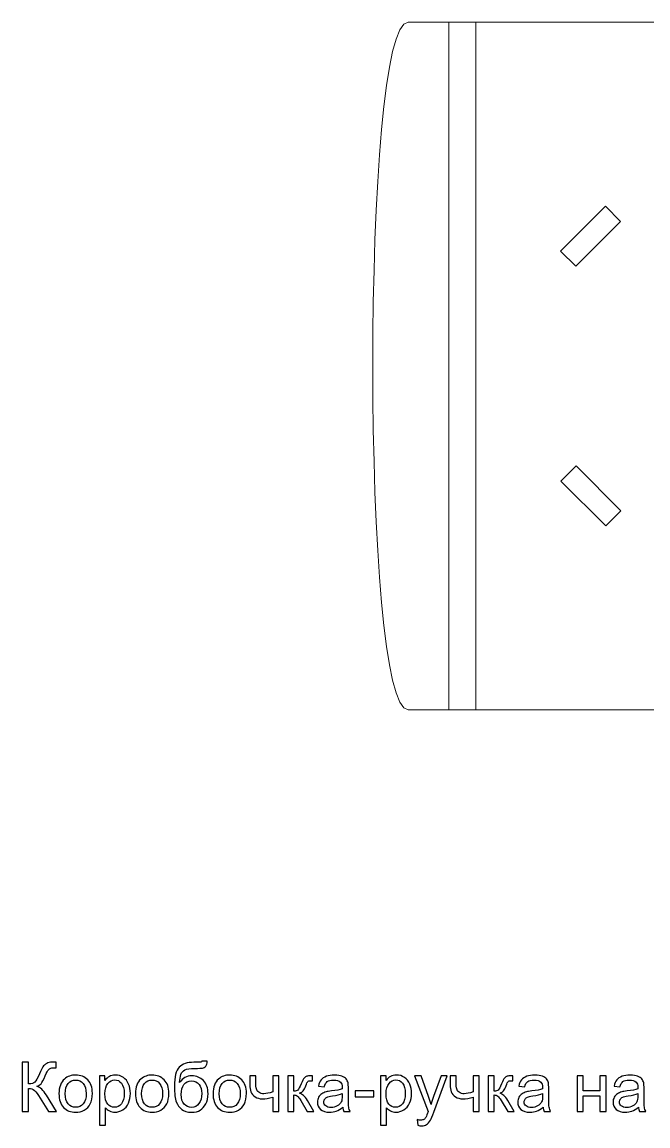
# Model space of a CAD drawing. Header units: centimetres. Extents: x -43 to 259, y -127 to -6.
# Drawn here: x 29.48 to 41.04, y -92.86 to -72.46 of the extents above; entities that cross this region are included whole.
import ezdxf

# ---------------------------------------------------------------- set-up
doc = ezdxf.new("R2010")
doc.units = ezdxf.units.CM
doc.header["$MEASUREMENT"] = 0
doc.layers.add('layer 1', color=7, linetype='Continuous')

msp = doc.modelspace()

# ---------------------------------------------------------------- linework, layer by layer
at = {"layer": 'layer 1', "color": 250, "lineweight": 20}
msp.add_open_spline([(36.60901, -72.46277), (36.60901, -72.46277), (51.45973, -72.46277), (51.45973, -72.46277), (51.45973, -72.46277), (52.32923, -72.46446), (52.32922, -85.17442), (51.45973, -85.17275), (51.45973, -85.17275), (51.45973, -85.17275), (36.60901, -85.17275), (36.60901, -85.17275), (36.60901, -85.17275), (35.73952, -85.17442), (35.73951, -72.46446), (36.60901, -72.46277)], degree=3, knots=[0, 0, 0, 0, 0.2, 0.2, 0.2, 0.2, 0.4, 0.4, 0.4, 0.4, 0.6, 0.6, 0.6, 0.6, 1, 1, 1, 1], dxfattribs=at)
at = {"layer": 'layer 1', "color": 30, "lineweight": 20}
for points in [[(37.36004, -85.17275), (37.36004, -85.17275), (37.36004, -72.46277), (37.36004, -72.46277)], [(37.86004, -72.46277), (37.86004, -72.46277), (37.86004, -85.17275), (37.86004, -85.17275)]]:
    msp.add_open_spline(points, degree=3, dxfattribs=at)
at = {"layer": 'layer 1', "color": 242, "lineweight": 20}
for points in [[(39.42738, -76.6952), (39.42738, -76.6952), (40.2554, -75.86718), (40.2554, -75.86718), (40.2554, -75.86718), (40.2554, -75.86718), (40.53541, -76.14719), (40.53541, -76.14719), (40.53541, -76.14719), (40.53541, -76.14719), (39.70739, -76.97521), (39.70739, -76.97521), (39.70739, -76.97521), (39.70739, -76.97521), (39.42738, -76.6952), (39.42738, -76.6952)], [(40.26141, -81.77437), (40.26141, -81.77437), (39.43339, -80.94635), (39.43339, -80.94635), (39.43339, -80.94635), (39.43339, -80.94635), (39.7134, -80.66634), (39.7134, -80.66634), (39.7134, -80.66634), (39.7134, -80.66634), (40.54143, -81.49436), (40.54143, -81.49436), (40.54143, -81.49436), (40.54143, -81.49436), (40.26141, -81.77437), (40.26141, -81.77437)]]:
    msp.add_open_spline(points, degree=3, knots=[0, 0, 0, 0, 0.2, 0.2, 0.2, 0.2, 0.4, 0.4, 0.4, 0.4, 0.6, 0.6, 0.6, 0.6, 1, 1, 1, 1], dxfattribs=at)
at = {"layer": 'layer 1', "color": 250}
for points, knots in [([(29.47832, -91.68582), (29.47832, -91.68582), (29.59897, -91.68582), (29.59897, -91.68582), (29.59897, -91.68582), (29.59897, -91.68582), (29.59897, -92.0846), (29.59897, -92.0846), (29.59897, -92.0846), (29.65379, -92.0846), (29.69253, -92.0738), (29.71475, -92.05243), (29.71475, -92.05243), (29.73719, -92.03105), (29.76555, -91.97982), (29.80027, -91.89854), (29.80027, -91.89854), (29.82545, -91.83864), (29.8462, -91.79652), (29.86271, -91.77197), (29.86271, -91.77197), (29.87901, -91.7472), (29.90229, -91.72646), (29.93256, -91.70974), (29.93256, -91.70974), (29.96261, -91.69302), (29.99606, -91.68455), (30.03246, -91.68455), (30.03246, -91.68455), (30.07882, -91.68455), (30.10316, -91.68497), (30.1057, -91.68582), (30.1057, -91.68582), (30.1057, -91.68582), (30.1057, -91.78996), (30.1057, -91.78996), (30.1057, -91.78996), (30.10147, -91.78996), (30.09342, -91.78975), (30.08157, -91.78932), (30.08157, -91.78932), (30.06824, -91.7889), (30.06019, -91.78869), (30.05723, -91.78869), (30.05723, -91.78869), (30.01892, -91.78869), (29.99034, -91.798), (29.97172, -91.81663), (29.97172, -91.81663), (29.95267, -91.83526), (29.93108, -91.87505), (29.90652, -91.9358), (29.90652, -91.9358), (29.87604, -92.01284), (29.85022, -92.06153), (29.82905, -92.08164), (29.82905, -92.08164), (29.8081, -92.10153), (29.7827, -92.11762), (29.75349, -92.12968), (29.75349, -92.12968), (29.81212, -92.14577), (29.87012, -92.20017), (29.92727, -92.29246), (29.92727, -92.29246), (29.92727, -92.29246), (30.11459, -92.59514), (30.11459, -92.59514), (30.11459, -92.59514), (30.11459, -92.59514), (29.96515, -92.59514), (29.96515, -92.59514), (29.96515, -92.59514), (29.96515, -92.59514), (29.81254, -92.34876), (29.81254, -92.34876), (29.81254, -92.34876), (29.77084, -92.28039), (29.73592, -92.2334), (29.70798, -92.208), (29.70798, -92.208), (29.67983, -92.18239), (29.64363, -92.16969), (29.59897, -92.16969), (29.59897, -92.16969), (29.59897, -92.16969), (29.59897, -92.59514), (29.59897, -92.59514), (29.59897, -92.59514), (29.59897, -92.59514), (29.47832, -92.59514), (29.47832, -92.59514), (29.47832, -92.59514), (29.47832, -92.59514), (29.47832, -91.68582), (29.47832, -91.68582)], [0, 0, 0, 0, 0.04, 0.04, 0.04, 0.04, 0.08, 0.08, 0.08, 0.08, 0.12, 0.12, 0.12, 0.12, 0.16, 0.16, 0.16, 0.16, 0.2, 0.2, 0.2, 0.2, 0.24, 0.24, 0.24, 0.24, 0.28, 0.28, 0.28, 0.28, 0.32, 0.32, 0.32, 0.32, 0.36, 0.36, 0.36, 0.36, 0.4, 0.4, 0.4, 0.4, 0.44, 0.44, 0.44, 0.44, 0.48, 0.48, 0.48, 0.48, 0.52, 0.52, 0.52, 0.52, 0.56, 0.56, 0.56, 0.56, 0.6, 0.6, 0.6, 0.6, 0.64, 0.64, 0.64, 0.64, 0.68, 0.68, 0.68, 0.68, 0.72, 0.72, 0.72, 0.72, 0.76, 0.76, 0.76, 0.76, 0.8, 0.8, 0.8, 0.8, 0.84, 0.84, 0.84, 0.84, 0.88, 0.88, 0.88, 0.88, 0.92, 0.92, 0.92, 0.92, 1, 1, 1, 1]), ([(32.80064, -91.66423), (32.80064, -91.66423), (32.8997, -91.6655), (32.8997, -91.6655), (32.8997, -91.6655), (32.89526, -91.70974), (32.88531, -91.74064), (32.87028, -91.758), (32.87028, -91.758), (32.85525, -91.77535), (32.83599, -91.78636), (32.81228, -91.79144), (32.81228, -91.79144), (32.78858, -91.79631), (32.74201, -91.79885), (32.67279, -91.79885), (32.67279, -91.79885), (32.58093, -91.79885), (32.51828, -91.80774), (32.48483, -91.82552), (32.48483, -91.82552), (32.4516, -91.8433), (32.42747, -91.87166), (32.41287, -91.91061), (32.41287, -91.91061), (32.39826, -91.94977), (32.39022, -91.99993), (32.38853, -92.06153), (32.38853, -92.06153), (32.41668, -92.01962), (32.44949, -91.98829), (32.48716, -91.96734), (32.48716, -91.96734), (32.52463, -91.94638), (32.56717, -91.93601), (32.61416, -91.93601), (32.61416, -91.93601), (32.70052, -91.93601), (32.77207, -91.96564), (32.82879, -92.02491), (32.82879, -92.02491), (32.88531, -92.08418), (32.91367, -92.1644), (32.91367, -92.26579), (32.91367, -92.26579), (32.91367, -92.34262), (32.89949, -92.4057), (32.87091, -92.4548), (32.87091, -92.4548), (32.84234, -92.50391), (32.80847, -92.54201), (32.76931, -92.56889), (32.76931, -92.56889), (32.73037, -92.59578), (32.67703, -92.60911), (32.60972, -92.60911), (32.60972, -92.60911), (32.5314, -92.60911), (32.47065, -92.59133), (32.42726, -92.55556), (32.42726, -92.55556), (32.38387, -92.51979), (32.35064, -92.47407), (32.32735, -92.4184), (32.32735, -92.4184), (32.30428, -92.36273), (32.29264, -92.26557), (32.29264, -92.12736), (32.29264, -92.12736), (32.29264, -91.95358), (32.32206, -91.83653), (32.38069, -91.7762), (32.38069, -91.7762), (32.43933, -91.71588), (32.52971, -91.68582), (32.65163, -91.68582), (32.65163, -91.68582), (32.72762, -91.68582), (32.77058, -91.68455), (32.78096, -91.68201), (32.78096, -91.68201), (32.79112, -91.67947), (32.79768, -91.67354), (32.80064, -91.66423)], [0, 0, 0, 0, 0.04545455, 0.04545455, 0.04545455, 0.04545455, 0.09090909, 0.09090909, 0.09090909, 0.09090909, 0.13636364, 0.13636364, 0.13636364, 0.13636364, 0.18181818, 0.18181818, 0.18181818, 0.18181818, 0.22727273, 0.22727273, 0.22727273, 0.22727273, 0.27272727, 0.27272727, 0.27272727, 0.27272727, 0.31818182, 0.31818182, 0.31818182, 0.31818182, 0.36363636, 0.36363636, 0.36363636, 0.36363636, 0.40909091, 0.40909091, 0.40909091, 0.40909091, 0.45454545, 0.45454545, 0.45454545, 0.45454545, 0.5, 0.5, 0.5, 0.5, 0.54545455, 0.54545455, 0.54545455, 0.54545455, 0.59090909, 0.59090909, 0.59090909, 0.59090909, 0.63636364, 0.63636364, 0.63636364, 0.63636364, 0.68181818, 0.68181818, 0.68181818, 0.68181818, 0.72727273, 0.72727273, 0.72727273, 0.72727273, 0.77272727, 0.77272727, 0.77272727, 0.77272727, 0.81818182, 0.81818182, 0.81818182, 0.81818182, 0.86363636, 0.86363636, 0.86363636, 0.86363636, 0.90909091, 0.90909091, 0.90909091, 0.90909091, 1, 1, 1, 1]), ([(30.15968, -92.26557), (30.15968, -92.14387), (30.19355, -92.0537), (30.26149, -91.99506), (30.26149, -91.99506), (30.31801, -91.94638), (30.38722, -91.92204), (30.46871, -91.92204), (30.46871, -91.92204), (30.5591, -91.92204), (30.63318, -91.95167), (30.69075, -92.01094), (30.69075, -92.01094), (30.74811, -92.06999), (30.7769, -92.15191), (30.7769, -92.25626), (30.7769, -92.25626), (30.7769, -92.34093), (30.7642, -92.40739), (30.7388, -92.45586), (30.7388, -92.45586), (30.7134, -92.50433), (30.67636, -92.54201), (30.62768, -92.56889), (30.62768, -92.56889), (30.5792, -92.59578), (30.52608, -92.60911), (30.46871, -92.60911), (30.46871, -92.60911), (30.37643, -92.60911), (30.30192, -92.57969), (30.24498, -92.52063), (30.24498, -92.52063), (30.18804, -92.46158), (30.15968, -92.37649), (30.15968, -92.26557)], [0, 0, 0, 0, 0.1, 0.1, 0.1, 0.1, 0.2, 0.2, 0.2, 0.2, 0.3, 0.3, 0.3, 0.3, 0.4, 0.4, 0.4, 0.4, 0.5, 0.5, 0.5, 0.5, 0.6, 0.6, 0.6, 0.6, 0.7, 0.7, 0.7, 0.7, 0.8, 0.8, 0.8, 0.8, 1, 1, 1, 1]), ([(30.90792, -92.84787), (30.90792, -92.84787), (30.90792, -91.93601), (30.90792, -91.93601), (30.90792, -91.93601), (30.90792, -91.93601), (31.00952, -91.93601), (31.00952, -91.93601), (31.00952, -91.93601), (31.00952, -91.93601), (31.00952, -92.02258), (31.00952, -92.02258), (31.00952, -92.02258), (31.03344, -91.98914), (31.06053, -91.96395), (31.0908, -91.94723), (31.0908, -91.94723), (31.12086, -91.93051), (31.15748, -91.92204), (31.20044, -91.92204), (31.20044, -91.92204), (31.25675, -91.92204), (31.30628, -91.93643), (31.34925, -91.96543), (31.34925, -91.96543), (31.39221, -91.99422), (31.4246, -92.03507), (31.44661, -92.08756), (31.44661, -92.08756), (31.46841, -92.14027), (31.47942, -92.19784), (31.47942, -92.26071), (31.47942, -92.26071), (31.47942, -92.3278), (31.46736, -92.38834), (31.44323, -92.44232), (31.44323, -92.44232), (31.4191, -92.49608), (31.38396, -92.53735), (31.33782, -92.56614), (31.33782, -92.56614), (31.29188, -92.59472), (31.24341, -92.60911), (31.19261, -92.60911), (31.19261, -92.60911), (31.15536, -92.60911), (31.12192, -92.60128), (31.09249, -92.58561), (31.09249, -92.58561), (31.06286, -92.56995), (31.03873, -92.55027), (31.01968, -92.52635), (31.01968, -92.52635), (31.01968, -92.52635), (31.01968, -92.84787), (31.01968, -92.84787), (31.01968, -92.84787), (31.01968, -92.84787), (30.90792, -92.84787), (30.90792, -92.84787)], [0, 0, 0, 0, 0.0625, 0.0625, 0.0625, 0.0625, 0.125, 0.125, 0.125, 0.125, 0.1875, 0.1875, 0.1875, 0.1875, 0.25, 0.25, 0.25, 0.25, 0.3125, 0.3125, 0.3125, 0.3125, 0.375, 0.375, 0.375, 0.375, 0.4375, 0.4375, 0.4375, 0.4375, 0.5, 0.5, 0.5, 0.5, 0.5625, 0.5625, 0.5625, 0.5625, 0.625, 0.625, 0.625, 0.625, 0.6875, 0.6875, 0.6875, 0.6875, 0.75, 0.75, 0.75, 0.75, 0.8125, 0.8125, 0.8125, 0.8125, 0.875, 0.875, 0.875, 0.875, 1, 1, 1, 1]), ([(31.57234, -92.26557), (31.57234, -92.14387), (31.60621, -92.0537), (31.67415, -91.99506), (31.67415, -91.99506), (31.73067, -91.94638), (31.79988, -91.92204), (31.88137, -91.92204), (31.88137, -91.92204), (31.97176, -91.92204), (32.04584, -91.95167), (32.10341, -92.01094), (32.10341, -92.01094), (32.16077, -92.06999), (32.18956, -92.15191), (32.18956, -92.25626), (32.18956, -92.25626), (32.18956, -92.34093), (32.17686, -92.40739), (32.15146, -92.45586), (32.15146, -92.45586), (32.12606, -92.50433), (32.08902, -92.54201), (32.04034, -92.56889), (32.04034, -92.56889), (31.99186, -92.59578), (31.93874, -92.60911), (31.88137, -92.60911), (31.88137, -92.60911), (31.78909, -92.60911), (31.71458, -92.57969), (31.65764, -92.52063), (31.65764, -92.52063), (31.6007, -92.46158), (31.57234, -92.37649), (31.57234, -92.26557)], [0, 0, 0, 0, 0.1, 0.1, 0.1, 0.1, 0.2, 0.2, 0.2, 0.2, 0.3, 0.3, 0.3, 0.3, 0.4, 0.4, 0.4, 0.4, 0.5, 0.5, 0.5, 0.5, 0.6, 0.6, 0.6, 0.6, 0.7, 0.7, 0.7, 0.7, 0.8, 0.8, 0.8, 0.8, 1, 1, 1, 1]), ([(33.00617, -92.26557), (33.00617, -92.14387), (33.04004, -92.0537), (33.10798, -91.99506), (33.10798, -91.99506), (33.1645, -91.94638), (33.23371, -91.92204), (33.3152, -91.92204), (33.3152, -91.92204), (33.40559, -91.92204), (33.47967, -91.95167), (33.53724, -92.01094), (33.53724, -92.01094), (33.5946, -92.06999), (33.62339, -92.15191), (33.62339, -92.25626), (33.62339, -92.25626), (33.62339, -92.34093), (33.61069, -92.40739), (33.58529, -92.45586), (33.58529, -92.45586), (33.55989, -92.50433), (33.52285, -92.54201), (33.47417, -92.56889), (33.47417, -92.56889), (33.42569, -92.59578), (33.37257, -92.60911), (33.3152, -92.60911), (33.3152, -92.60911), (33.22292, -92.60911), (33.14841, -92.57969), (33.09147, -92.52063), (33.09147, -92.52063), (33.03453, -92.46158), (33.00617, -92.37649), (33.00617, -92.26557)], [0, 0, 0, 0, 0.1, 0.1, 0.1, 0.1, 0.2, 0.2, 0.2, 0.2, 0.3, 0.3, 0.3, 0.3, 0.4, 0.4, 0.4, 0.4, 0.5, 0.5, 0.5, 0.5, 0.6, 0.6, 0.6, 0.6, 0.7, 0.7, 0.7, 0.7, 0.8, 0.8, 0.8, 0.8, 1, 1, 1, 1]), ([(33.68456, -91.93601), (33.68456, -91.93601), (33.79632, -91.93601), (33.79632, -91.93601), (33.79632, -91.93601), (33.79632, -91.93601), (33.79632, -92.06047), (33.79632, -92.06047), (33.79632, -92.06047), (33.79632, -92.11423), (33.7995, -92.15318), (33.80606, -92.17731), (33.80606, -92.17731), (33.81241, -92.20144), (33.82786, -92.22261), (33.85241, -92.2406), (33.85241, -92.2406), (33.87675, -92.25859), (33.90745, -92.26748), (33.94449, -92.26748), (33.94449, -92.26748), (33.98682, -92.26748), (34.04143, -92.25626), (34.10874, -92.23404), (34.10874, -92.23404), (34.10874, -92.23404), (34.10874, -91.93601), (34.10874, -91.93601), (34.10874, -91.93601), (34.10874, -91.93601), (34.2205, -91.93601), (34.2205, -91.93601), (34.2205, -91.93601), (34.2205, -91.93601), (34.2205, -92.59514), (34.2205, -92.59514), (34.2205, -92.59514), (34.2205, -92.59514), (34.10874, -92.59514), (34.10874, -92.59514), (34.10874, -92.59514), (34.10874, -92.59514), (34.10874, -92.32907), (34.10874, -92.32907), (34.10874, -92.32907), (34.03995, -92.35066), (33.9756, -92.36146), (33.91591, -92.36146), (33.91591, -92.36146), (33.86575, -92.36146), (33.82151, -92.34876), (33.7832, -92.32336), (33.7832, -92.32336), (33.74489, -92.29796), (33.71885, -92.26684), (33.70509, -92.23001), (33.70509, -92.23001), (33.69133, -92.19318), (33.68456, -92.15276), (33.68456, -92.10852), (33.68456, -92.10852), (33.68456, -92.10852), (33.68456, -91.93601), (33.68456, -91.93601)], [0, 0, 0, 0, 0.05882353, 0.05882353, 0.05882353, 0.05882353, 0.11764706, 0.11764706, 0.11764706, 0.11764706, 0.17647059, 0.17647059, 0.17647059, 0.17647059, 0.23529412, 0.23529412, 0.23529412, 0.23529412, 0.29411765, 0.29411765, 0.29411765, 0.29411765, 0.35294118, 0.35294118, 0.35294118, 0.35294118, 0.41176471, 0.41176471, 0.41176471, 0.41176471, 0.47058824, 0.47058824, 0.47058824, 0.47058824, 0.52941176, 0.52941176, 0.52941176, 0.52941176, 0.58823529, 0.58823529, 0.58823529, 0.58823529, 0.64705882, 0.64705882, 0.64705882, 0.64705882, 0.70588235, 0.70588235, 0.70588235, 0.70588235, 0.76470588, 0.76470588, 0.76470588, 0.76470588, 0.82352941, 0.82352941, 0.82352941, 0.82352941, 0.88235294, 0.88235294, 0.88235294, 0.88235294, 1, 1, 1, 1]), ([(34.38687, -91.93601), (34.38687, -91.93601), (34.49863, -91.93601), (34.49863, -91.93601), (34.49863, -91.93601), (34.49863, -91.93601), (34.49863, -92.22049), (34.49863, -92.22049), (34.49863, -92.22049), (34.53419, -92.22049), (34.55917, -92.21372), (34.57356, -92.19996), (34.57356, -92.19996), (34.58774, -92.18641), (34.6087, -92.14683), (34.63664, -92.081), (34.63664, -92.081), (34.65865, -92.02893), (34.67643, -91.99464), (34.68998, -91.97813), (34.68998, -91.97813), (34.70374, -91.96162), (34.7194, -91.9504), (34.73718, -91.94469), (34.73718, -91.94469), (34.75517, -91.93897), (34.78375, -91.93601), (34.8229, -91.93601), (34.8229, -91.93601), (34.8229, -91.93601), (34.84534, -91.93601), (34.84534, -91.93601), (34.84534, -91.93601), (34.84534, -91.93601), (34.84534, -92.02808), (34.84534, -92.02808), (34.84534, -92.02808), (34.84534, -92.02808), (34.81423, -92.02745), (34.81423, -92.02745), (34.81423, -92.02745), (34.7848, -92.02745), (34.76597, -92.03189), (34.75771, -92.04057), (34.75771, -92.04057), (34.74903, -92.04967), (34.7357, -92.07677), (34.71792, -92.12185), (34.71792, -92.12185), (34.70098, -92.16503), (34.68553, -92.19488), (34.67135, -92.21139), (34.67135, -92.21139), (34.65738, -92.2279), (34.63558, -92.24293), (34.60616, -92.25668), (34.60616, -92.25668), (34.65421, -92.2696), (34.70162, -92.31426), (34.74819, -92.39088), (34.74819, -92.39088), (34.74819, -92.39088), (34.87074, -92.59514), (34.87074, -92.59514), (34.87074, -92.59514), (34.87074, -92.59514), (34.74797, -92.59514), (34.74797, -92.59514), (34.74797, -92.59514), (34.74797, -92.59514), (34.62711, -92.39152), (34.62711, -92.39152), (34.62711, -92.39152), (34.60277, -92.35024), (34.5816, -92.32315), (34.56361, -92.31002), (34.56361, -92.31002), (34.54541, -92.2969), (34.52382, -92.29034), (34.49863, -92.29034), (34.49863, -92.29034), (34.49863, -92.29034), (34.49863, -92.59514), (34.49863, -92.59514), (34.49863, -92.59514), (34.49863, -92.59514), (34.38687, -92.59514), (34.38687, -92.59514), (34.38687, -92.59514), (34.38687, -92.59514), (34.38687, -91.93601), (34.38687, -91.93601)], [0, 0, 0, 0, 0.04166667, 0.04166667, 0.04166667, 0.04166667, 0.08333333, 0.08333333, 0.08333333, 0.08333333, 0.125, 0.125, 0.125, 0.125, 0.16666667, 0.16666667, 0.16666667, 0.16666667, 0.20833333, 0.20833333, 0.20833333, 0.20833333, 0.25, 0.25, 0.25, 0.25, 0.29166667, 0.29166667, 0.29166667, 0.29166667, 0.33333333, 0.33333333, 0.33333333, 0.33333333, 0.375, 0.375, 0.375, 0.375, 0.41666667, 0.41666667, 0.41666667, 0.41666667, 0.45833333, 0.45833333, 0.45833333, 0.45833333, 0.5, 0.5, 0.5, 0.5, 0.54166667, 0.54166667, 0.54166667, 0.54166667, 0.58333333, 0.58333333, 0.58333333, 0.58333333, 0.625, 0.625, 0.625, 0.625, 0.66666667, 0.66666667, 0.66666667, 0.66666667, 0.70833333, 0.70833333, 0.70833333, 0.70833333, 0.75, 0.75, 0.75, 0.75, 0.79166667, 0.79166667, 0.79166667, 0.79166667, 0.83333333, 0.83333333, 0.83333333, 0.83333333, 0.875, 0.875, 0.875, 0.875, 0.91666667, 0.91666667, 0.91666667, 0.91666667, 1, 1, 1, 1]), ([(35.40224, -92.51259), (35.36075, -92.54794), (35.32075, -92.5727), (35.28244, -92.58731), (35.28244, -92.58731), (35.24413, -92.60191), (35.20306, -92.60911), (35.15904, -92.60911), (35.15904, -92.60911), (35.08665, -92.60911), (35.03098, -92.59154), (34.99203, -92.55619), (34.99203, -92.55619), (34.95308, -92.52106), (34.93361, -92.47597), (34.93361, -92.42115), (34.93361, -92.42115), (34.93361, -92.38898), (34.94102, -92.35955), (34.95562, -92.33288), (34.95562, -92.33288), (34.97044, -92.30621), (34.9897, -92.28505), (35.01341, -92.26896), (35.01341, -92.26896), (35.03733, -92.25287), (35.064, -92.2406), (35.09384, -92.23234), (35.09384, -92.23234), (35.11586, -92.22663), (35.14909, -92.22112), (35.19333, -92.21562), (35.19333, -92.21562), (35.2835, -92.20504), (35.35017, -92.19213), (35.39272, -92.17731), (35.39272, -92.17731), (35.39314, -92.16207), (35.39335, -92.15233), (35.39335, -92.14831), (35.39335, -92.14831), (35.39335, -92.10301), (35.38277, -92.07105), (35.3616, -92.05243), (35.3616, -92.05243), (35.33303, -92.02724), (35.29048, -92.01475), (35.23418, -92.01475), (35.23418, -92.01475), (35.18147, -92.01475), (35.14253, -92.02406), (35.11755, -92.04248), (35.11755, -92.04248), (35.09236, -92.06089), (35.07395, -92.09349), (35.06188, -92.14048), (35.06188, -92.14048), (35.06188, -92.14048), (34.95266, -92.12524), (34.95266, -92.12524), (34.95266, -92.12524), (34.96261, -92.07846), (34.97891, -92.04057), (35.00177, -92.01179), (35.00177, -92.01179), (35.02463, -91.983), (35.05765, -91.96099), (35.10083, -91.94532), (35.10083, -91.94532), (35.1438, -91.92987), (35.19396, -91.92204), (35.25069, -91.92204), (35.25069, -91.92204), (35.30699, -91.92204), (35.35292, -91.9286), (35.38827, -91.94194), (35.38827, -91.94194), (35.42341, -91.95527), (35.44944, -91.97178), (35.46595, -91.99189), (35.46595, -91.99189), (35.48246, -92.012), (35.4941, -92.0374), (35.50088, -92.06809), (35.50088, -92.06809), (35.50448, -92.08714), (35.50638, -92.12143), (35.50638, -92.17075), (35.50638, -92.17075), (35.50638, -92.17075), (35.50638, -92.31891), (35.50638, -92.31891), (35.50638, -92.31891), (35.50638, -92.42242), (35.50871, -92.48782), (35.51337, -92.51555), (35.51337, -92.51555), (35.51781, -92.54328), (35.52712, -92.56974), (35.54067, -92.59514), (35.54067, -92.59514), (35.54067, -92.59514), (35.42383, -92.59514), (35.42383, -92.59514), (35.42383, -92.59514), (35.41261, -92.57164), (35.40542, -92.54413), (35.40224, -92.51259)], [0, 0, 0, 0, 0.03571429, 0.03571429, 0.03571429, 0.03571429, 0.07142857, 0.07142857, 0.07142857, 0.07142857, 0.10714286, 0.10714286, 0.10714286, 0.10714286, 0.14285714, 0.14285714, 0.14285714, 0.14285714, 0.17857143, 0.17857143, 0.17857143, 0.17857143, 0.21428571, 0.21428571, 0.21428571, 0.21428571, 0.25, 0.25, 0.25, 0.25, 0.28571429, 0.28571429, 0.28571429, 0.28571429, 0.32142857, 0.32142857, 0.32142857, 0.32142857, 0.35714286, 0.35714286, 0.35714286, 0.35714286, 0.39285714, 0.39285714, 0.39285714, 0.39285714, 0.42857143, 0.42857143, 0.42857143, 0.42857143, 0.46428571, 0.46428571, 0.46428571, 0.46428571, 0.5, 0.5, 0.5, 0.5, 0.53571429, 0.53571429, 0.53571429, 0.53571429, 0.57142857, 0.57142857, 0.57142857, 0.57142857, 0.60714286, 0.60714286, 0.60714286, 0.60714286, 0.64285714, 0.64285714, 0.64285714, 0.64285714, 0.67857143, 0.67857143, 0.67857143, 0.67857143, 0.71428571, 0.71428571, 0.71428571, 0.71428571, 0.75, 0.75, 0.75, 0.75, 0.78571429, 0.78571429, 0.78571429, 0.78571429, 0.82142857, 0.82142857, 0.82142857, 0.82142857, 0.85714286, 0.85714286, 0.85714286, 0.85714286, 0.89285714, 0.89285714, 0.89285714, 0.89285714, 0.92857143, 0.92857143, 0.92857143, 0.92857143, 1, 1, 1, 1]), ([(36.10095, -92.84787), (36.10095, -92.84787), (36.10095, -91.93601), (36.10095, -91.93601), (36.10095, -91.93601), (36.10095, -91.93601), (36.20255, -91.93601), (36.20255, -91.93601), (36.20255, -91.93601), (36.20255, -91.93601), (36.20255, -92.02258), (36.20255, -92.02258), (36.20255, -92.02258), (36.22647, -91.98914), (36.25356, -91.96395), (36.28383, -91.94723), (36.28383, -91.94723), (36.31389, -91.93051), (36.35051, -91.92204), (36.39347, -91.92204), (36.39347, -91.92204), (36.44978, -91.92204), (36.49931, -91.93643), (36.54228, -91.96543), (36.54228, -91.96543), (36.58524, -91.99422), (36.61763, -92.03507), (36.63964, -92.08756), (36.63964, -92.08756), (36.66144, -92.14027), (36.67245, -92.19784), (36.67245, -92.26071), (36.67245, -92.26071), (36.67245, -92.3278), (36.66039, -92.38834), (36.63626, -92.44232), (36.63626, -92.44232), (36.61213, -92.49608), (36.57699, -92.53735), (36.53085, -92.56614), (36.53085, -92.56614), (36.48491, -92.59472), (36.43644, -92.60911), (36.38564, -92.60911), (36.38564, -92.60911), (36.34839, -92.60911), (36.31495, -92.60128), (36.28552, -92.58561), (36.28552, -92.58561), (36.25589, -92.56995), (36.23176, -92.55027), (36.21271, -92.52635), (36.21271, -92.52635), (36.21271, -92.52635), (36.21271, -92.84787), (36.21271, -92.84787), (36.21271, -92.84787), (36.21271, -92.84787), (36.10095, -92.84787), (36.10095, -92.84787)], [0, 0, 0, 0, 0.0625, 0.0625, 0.0625, 0.0625, 0.125, 0.125, 0.125, 0.125, 0.1875, 0.1875, 0.1875, 0.1875, 0.25, 0.25, 0.25, 0.25, 0.3125, 0.3125, 0.3125, 0.3125, 0.375, 0.375, 0.375, 0.375, 0.4375, 0.4375, 0.4375, 0.4375, 0.5, 0.5, 0.5, 0.5, 0.5625, 0.5625, 0.5625, 0.5625, 0.625, 0.625, 0.625, 0.625, 0.6875, 0.6875, 0.6875, 0.6875, 0.75, 0.75, 0.75, 0.75, 0.8125, 0.8125, 0.8125, 0.8125, 0.875, 0.875, 0.875, 0.875, 1, 1, 1, 1]), ([(36.78802, -92.84851), (36.78802, -92.84851), (36.77532, -92.74521), (36.77532, -92.74521), (36.77532, -92.74521), (36.79987, -92.75177), (36.82104, -92.75516), (36.83924, -92.75516), (36.83924, -92.75516), (36.86422, -92.75516), (36.88412, -92.75093), (36.89893, -92.74267), (36.89893, -92.74267), (36.91396, -92.73442), (36.92624, -92.72278), (36.93576, -92.70796), (36.93576, -92.70796), (36.94275, -92.69674), (36.95418, -92.66901), (36.96984, -92.62456), (36.96984, -92.62456), (36.97196, -92.61842), (36.97513, -92.60932), (36.97979, -92.59726), (36.97979, -92.59726), (36.97979, -92.59726), (36.7296, -91.93601), (36.7296, -91.93601), (36.7296, -91.93601), (36.7296, -91.93601), (36.84898, -91.93601), (36.84898, -91.93601), (36.84898, -91.93601), (36.84898, -91.93601), (36.98656, -92.31659), (36.98656, -92.31659), (36.98656, -92.31659), (37.00456, -92.36463), (37.02043, -92.41543), (37.03461, -92.46877), (37.03461, -92.46877), (37.04752, -92.41861), (37.06276, -92.36908), (37.08054, -92.3204), (37.08054, -92.3204), (37.08054, -92.3204), (37.22109, -91.93601), (37.22109, -91.93601), (37.22109, -91.93601), (37.22109, -91.93601), (37.33264, -91.93601), (37.33264, -91.93601), (37.33264, -91.93601), (37.33264, -91.93601), (37.08351, -92.60657), (37.08351, -92.60657), (37.08351, -92.60657), (37.05663, -92.67875), (37.03567, -92.72828), (37.02064, -92.75558), (37.02064, -92.75558), (37.00075, -92.7922), (36.97789, -92.81908), (36.95227, -92.83623), (36.95227, -92.83623), (36.92645, -92.85337), (36.89576, -92.86184), (36.8602, -92.86184), (36.8602, -92.86184), (36.83861, -92.86184), (36.81448, -92.8574), (36.78802, -92.84851)], [0, 0, 0, 0, 0.05263158, 0.05263158, 0.05263158, 0.05263158, 0.10526316, 0.10526316, 0.10526316, 0.10526316, 0.15789474, 0.15789474, 0.15789474, 0.15789474, 0.21052632, 0.21052632, 0.21052632, 0.21052632, 0.26315789, 0.26315789, 0.26315789, 0.26315789, 0.31578947, 0.31578947, 0.31578947, 0.31578947, 0.36842105, 0.36842105, 0.36842105, 0.36842105, 0.42105263, 0.42105263, 0.42105263, 0.42105263, 0.47368421, 0.47368421, 0.47368421, 0.47368421, 0.52631579, 0.52631579, 0.52631579, 0.52631579, 0.57894737, 0.57894737, 0.57894737, 0.57894737, 0.63157895, 0.63157895, 0.63157895, 0.63157895, 0.68421053, 0.68421053, 0.68421053, 0.68421053, 0.73684211, 0.73684211, 0.73684211, 0.73684211, 0.78947368, 0.78947368, 0.78947368, 0.78947368, 0.84210526, 0.84210526, 0.84210526, 0.84210526, 0.89473684, 0.89473684, 0.89473684, 0.89473684, 1, 1, 1, 1]), ([(37.38619, -91.93601), (37.38619, -91.93601), (37.49795, -91.93601), (37.49795, -91.93601), (37.49795, -91.93601), (37.49795, -91.93601), (37.49795, -92.06047), (37.49795, -92.06047), (37.49795, -92.06047), (37.49795, -92.11423), (37.50113, -92.15318), (37.50769, -92.17731), (37.50769, -92.17731), (37.51404, -92.20144), (37.52949, -92.22261), (37.55404, -92.2406), (37.55404, -92.2406), (37.57838, -92.25859), (37.60908, -92.26748), (37.64612, -92.26748), (37.64612, -92.26748), (37.68845, -92.26748), (37.74306, -92.25626), (37.81037, -92.23404), (37.81037, -92.23404), (37.81037, -92.23404), (37.81037, -91.93601), (37.81037, -91.93601), (37.81037, -91.93601), (37.81037, -91.93601), (37.92213, -91.93601), (37.92213, -91.93601), (37.92213, -91.93601), (37.92213, -91.93601), (37.92213, -92.59514), (37.92213, -92.59514), (37.92213, -92.59514), (37.92213, -92.59514), (37.81037, -92.59514), (37.81037, -92.59514), (37.81037, -92.59514), (37.81037, -92.59514), (37.81037, -92.32907), (37.81037, -92.32907), (37.81037, -92.32907), (37.74158, -92.35066), (37.67723, -92.36146), (37.61754, -92.36146), (37.61754, -92.36146), (37.56738, -92.36146), (37.52314, -92.34876), (37.48483, -92.32336), (37.48483, -92.32336), (37.44652, -92.29796), (37.42048, -92.26684), (37.40672, -92.23001), (37.40672, -92.23001), (37.39296, -92.19318), (37.38619, -92.15276), (37.38619, -92.10852), (37.38619, -92.10852), (37.38619, -92.10852), (37.38619, -91.93601), (37.38619, -91.93601)], [0, 0, 0, 0, 0.05882353, 0.05882353, 0.05882353, 0.05882353, 0.11764706, 0.11764706, 0.11764706, 0.11764706, 0.17647059, 0.17647059, 0.17647059, 0.17647059, 0.23529412, 0.23529412, 0.23529412, 0.23529412, 0.29411765, 0.29411765, 0.29411765, 0.29411765, 0.35294118, 0.35294118, 0.35294118, 0.35294118, 0.41176471, 0.41176471, 0.41176471, 0.41176471, 0.47058824, 0.47058824, 0.47058824, 0.47058824, 0.52941176, 0.52941176, 0.52941176, 0.52941176, 0.58823529, 0.58823529, 0.58823529, 0.58823529, 0.64705882, 0.64705882, 0.64705882, 0.64705882, 0.70588235, 0.70588235, 0.70588235, 0.70588235, 0.76470588, 0.76470588, 0.76470588, 0.76470588, 0.82352941, 0.82352941, 0.82352941, 0.82352941, 0.88235294, 0.88235294, 0.88235294, 0.88235294, 1, 1, 1, 1]), ([(38.0885, -91.93601), (38.0885, -91.93601), (38.20026, -91.93601), (38.20026, -91.93601), (38.20026, -91.93601), (38.20026, -91.93601), (38.20026, -92.22049), (38.20026, -92.22049), (38.20026, -92.22049), (38.23582, -92.22049), (38.2608, -92.21372), (38.27519, -92.19996), (38.27519, -92.19996), (38.28937, -92.18641), (38.31033, -92.14683), (38.33827, -92.081), (38.33827, -92.081), (38.36028, -92.02893), (38.37806, -91.99464), (38.39161, -91.97813), (38.39161, -91.97813), (38.40537, -91.96162), (38.42103, -91.9504), (38.43881, -91.94469), (38.43881, -91.94469), (38.4568, -91.93897), (38.48538, -91.93601), (38.52453, -91.93601), (38.52453, -91.93601), (38.52453, -91.93601), (38.54697, -91.93601), (38.54697, -91.93601), (38.54697, -91.93601), (38.54697, -91.93601), (38.54697, -92.02808), (38.54697, -92.02808), (38.54697, -92.02808), (38.54697, -92.02808), (38.51586, -92.02745), (38.51586, -92.02745), (38.51586, -92.02745), (38.48643, -92.02745), (38.4676, -92.03189), (38.45934, -92.04057), (38.45934, -92.04057), (38.45066, -92.04967), (38.43733, -92.07677), (38.41955, -92.12185), (38.41955, -92.12185), (38.40261, -92.16503), (38.38716, -92.19488), (38.37298, -92.21139), (38.37298, -92.21139), (38.35901, -92.2279), (38.33721, -92.24293), (38.30779, -92.25668), (38.30779, -92.25668), (38.35584, -92.2696), (38.40325, -92.31426), (38.44982, -92.39088), (38.44982, -92.39088), (38.44982, -92.39088), (38.57237, -92.59514), (38.57237, -92.59514), (38.57237, -92.59514), (38.57237, -92.59514), (38.4496, -92.59514), (38.4496, -92.59514), (38.4496, -92.59514), (38.4496, -92.59514), (38.32874, -92.39152), (38.32874, -92.39152), (38.32874, -92.39152), (38.3044, -92.35024), (38.28323, -92.32315), (38.26524, -92.31002), (38.26524, -92.31002), (38.24704, -92.2969), (38.22545, -92.29034), (38.20026, -92.29034), (38.20026, -92.29034), (38.20026, -92.29034), (38.20026, -92.59514), (38.20026, -92.59514), (38.20026, -92.59514), (38.20026, -92.59514), (38.0885, -92.59514), (38.0885, -92.59514), (38.0885, -92.59514), (38.0885, -92.59514), (38.0885, -91.93601), (38.0885, -91.93601)], [0, 0, 0, 0, 0.04166667, 0.04166667, 0.04166667, 0.04166667, 0.08333333, 0.08333333, 0.08333333, 0.08333333, 0.125, 0.125, 0.125, 0.125, 0.16666667, 0.16666667, 0.16666667, 0.16666667, 0.20833333, 0.20833333, 0.20833333, 0.20833333, 0.25, 0.25, 0.25, 0.25, 0.29166667, 0.29166667, 0.29166667, 0.29166667, 0.33333333, 0.33333333, 0.33333333, 0.33333333, 0.375, 0.375, 0.375, 0.375, 0.41666667, 0.41666667, 0.41666667, 0.41666667, 0.45833333, 0.45833333, 0.45833333, 0.45833333, 0.5, 0.5, 0.5, 0.5, 0.54166667, 0.54166667, 0.54166667, 0.54166667, 0.58333333, 0.58333333, 0.58333333, 0.58333333, 0.625, 0.625, 0.625, 0.625, 0.66666667, 0.66666667, 0.66666667, 0.66666667, 0.70833333, 0.70833333, 0.70833333, 0.70833333, 0.75, 0.75, 0.75, 0.75, 0.79166667, 0.79166667, 0.79166667, 0.79166667, 0.83333333, 0.83333333, 0.83333333, 0.83333333, 0.875, 0.875, 0.875, 0.875, 0.91666667, 0.91666667, 0.91666667, 0.91666667, 1, 1, 1, 1]), ([(39.10387, -92.51259), (39.06238, -92.54794), (39.02238, -92.5727), (38.98407, -92.58731), (38.98407, -92.58731), (38.94576, -92.60191), (38.90469, -92.60911), (38.86067, -92.60911), (38.86067, -92.60911), (38.78828, -92.60911), (38.73261, -92.59154), (38.69366, -92.55619), (38.69366, -92.55619), (38.65471, -92.52106), (38.63524, -92.47597), (38.63524, -92.42115), (38.63524, -92.42115), (38.63524, -92.38898), (38.64265, -92.35955), (38.65725, -92.33288), (38.65725, -92.33288), (38.67207, -92.30621), (38.69133, -92.28505), (38.71504, -92.26896), (38.71504, -92.26896), (38.73896, -92.25287), (38.76563, -92.2406), (38.79547, -92.23234), (38.79547, -92.23234), (38.81749, -92.22663), (38.85072, -92.22112), (38.89496, -92.21562), (38.89496, -92.21562), (38.98513, -92.20504), (39.0518, -92.19213), (39.09435, -92.17731), (39.09435, -92.17731), (39.09477, -92.16207), (39.09498, -92.15233), (39.09498, -92.14831), (39.09498, -92.14831), (39.09498, -92.10301), (39.0844, -92.07105), (39.06323, -92.05243), (39.06323, -92.05243), (39.03466, -92.02724), (38.99211, -92.01475), (38.93581, -92.01475), (38.93581, -92.01475), (38.8831, -92.01475), (38.84416, -92.02406), (38.81918, -92.04248), (38.81918, -92.04248), (38.79399, -92.06089), (38.77558, -92.09349), (38.76351, -92.14048), (38.76351, -92.14048), (38.76351, -92.14048), (38.65429, -92.12524), (38.65429, -92.12524), (38.65429, -92.12524), (38.66424, -92.07846), (38.68054, -92.04057), (38.7034, -92.01179), (38.7034, -92.01179), (38.72626, -91.983), (38.75928, -91.96099), (38.80246, -91.94532), (38.80246, -91.94532), (38.84543, -91.92987), (38.89559, -91.92204), (38.95232, -91.92204), (38.95232, -91.92204), (39.00862, -91.92204), (39.05455, -91.9286), (39.0899, -91.94194), (39.0899, -91.94194), (39.12504, -91.95527), (39.15107, -91.97178), (39.16758, -91.99189), (39.16758, -91.99189), (39.18409, -92.012), (39.19573, -92.0374), (39.20251, -92.06809), (39.20251, -92.06809), (39.20611, -92.08714), (39.20801, -92.12143), (39.20801, -92.17075), (39.20801, -92.17075), (39.20801, -92.17075), (39.20801, -92.31891), (39.20801, -92.31891), (39.20801, -92.31891), (39.20801, -92.42242), (39.21034, -92.48782), (39.215, -92.51555), (39.215, -92.51555), (39.21944, -92.54328), (39.22875, -92.56974), (39.2423, -92.59514), (39.2423, -92.59514), (39.2423, -92.59514), (39.12546, -92.59514), (39.12546, -92.59514), (39.12546, -92.59514), (39.11424, -92.57164), (39.10705, -92.54413), (39.10387, -92.51259)], [0, 0, 0, 0, 0.03571429, 0.03571429, 0.03571429, 0.03571429, 0.07142857, 0.07142857, 0.07142857, 0.07142857, 0.10714286, 0.10714286, 0.10714286, 0.10714286, 0.14285714, 0.14285714, 0.14285714, 0.14285714, 0.17857143, 0.17857143, 0.17857143, 0.17857143, 0.21428571, 0.21428571, 0.21428571, 0.21428571, 0.25, 0.25, 0.25, 0.25, 0.28571429, 0.28571429, 0.28571429, 0.28571429, 0.32142857, 0.32142857, 0.32142857, 0.32142857, 0.35714286, 0.35714286, 0.35714286, 0.35714286, 0.39285714, 0.39285714, 0.39285714, 0.39285714, 0.42857143, 0.42857143, 0.42857143, 0.42857143, 0.46428571, 0.46428571, 0.46428571, 0.46428571, 0.5, 0.5, 0.5, 0.5, 0.53571429, 0.53571429, 0.53571429, 0.53571429, 0.57142857, 0.57142857, 0.57142857, 0.57142857, 0.60714286, 0.60714286, 0.60714286, 0.60714286, 0.64285714, 0.64285714, 0.64285714, 0.64285714, 0.67857143, 0.67857143, 0.67857143, 0.67857143, 0.71428571, 0.71428571, 0.71428571, 0.71428571, 0.75, 0.75, 0.75, 0.75, 0.78571429, 0.78571429, 0.78571429, 0.78571429, 0.82142857, 0.82142857, 0.82142857, 0.82142857, 0.85714286, 0.85714286, 0.85714286, 0.85714286, 0.89285714, 0.89285714, 0.89285714, 0.89285714, 0.92857143, 0.92857143, 0.92857143, 0.92857143, 1, 1, 1, 1]), ([(39.73252, -91.93601), (39.73252, -91.93601), (39.84428, -91.93601), (39.84428, -91.93601), (39.84428, -91.93601), (39.84428, -91.93601), (39.84428, -92.21033), (39.84428, -92.21033), (39.84428, -92.21033), (39.84428, -92.21033), (40.15416, -92.21033), (40.15416, -92.21033), (40.15416, -92.21033), (40.15416, -92.21033), (40.15416, -91.93601), (40.15416, -91.93601), (40.15416, -91.93601), (40.15416, -91.93601), (40.26592, -91.93601), (40.26592, -91.93601), (40.26592, -91.93601), (40.26592, -91.93601), (40.26592, -92.59514), (40.26592, -92.59514), (40.26592, -92.59514), (40.26592, -92.59514), (40.15416, -92.59514), (40.15416, -92.59514), (40.15416, -92.59514), (40.15416, -92.59514), (40.15416, -92.30304), (40.15416, -92.30304), (40.15416, -92.30304), (40.15416, -92.30304), (39.84428, -92.30304), (39.84428, -92.30304), (39.84428, -92.30304), (39.84428, -92.30304), (39.84428, -92.59514), (39.84428, -92.59514), (39.84428, -92.59514), (39.84428, -92.59514), (39.73252, -92.59514), (39.73252, -92.59514), (39.73252, -92.59514), (39.73252, -92.59514), (39.73252, -91.93601), (39.73252, -91.93601)], [0, 0, 0, 0, 0.07692308, 0.07692308, 0.07692308, 0.07692308, 0.15384615, 0.15384615, 0.15384615, 0.15384615, 0.23076923, 0.23076923, 0.23076923, 0.23076923, 0.30769231, 0.30769231, 0.30769231, 0.30769231, 0.38461538, 0.38461538, 0.38461538, 0.38461538, 0.46153846, 0.46153846, 0.46153846, 0.46153846, 0.53846154, 0.53846154, 0.53846154, 0.53846154, 0.61538462, 0.61538462, 0.61538462, 0.61538462, 0.69230769, 0.69230769, 0.69230769, 0.69230769, 0.76923077, 0.76923077, 0.76923077, 0.76923077, 0.84615385, 0.84615385, 0.84615385, 0.84615385, 1, 1, 1, 1]), ([(40.8643, -92.51259), (40.82281, -92.54794), (40.78281, -92.5727), (40.7445, -92.58731), (40.7445, -92.58731), (40.70619, -92.60191), (40.66512, -92.60911), (40.6211, -92.60911), (40.6211, -92.60911), (40.54871, -92.60911), (40.49304, -92.59154), (40.45409, -92.55619), (40.45409, -92.55619), (40.41514, -92.52106), (40.39567, -92.47597), (40.39567, -92.42115), (40.39567, -92.42115), (40.39567, -92.38898), (40.40308, -92.35955), (40.41768, -92.33288), (40.41768, -92.33288), (40.4325, -92.30621), (40.45176, -92.28505), (40.47547, -92.26896), (40.47547, -92.26896), (40.49939, -92.25287), (40.52606, -92.2406), (40.5559, -92.23234), (40.5559, -92.23234), (40.57792, -92.22663), (40.61115, -92.22112), (40.65539, -92.21562), (40.65539, -92.21562), (40.74556, -92.20504), (40.81223, -92.19213), (40.85478, -92.17731), (40.85478, -92.17731), (40.8552, -92.16207), (40.85541, -92.15233), (40.85541, -92.14831), (40.85541, -92.14831), (40.85541, -92.10301), (40.84483, -92.07105), (40.82366, -92.05243), (40.82366, -92.05243), (40.79509, -92.02724), (40.75254, -92.01475), (40.69624, -92.01475), (40.69624, -92.01475), (40.64353, -92.01475), (40.60459, -92.02406), (40.57961, -92.04248), (40.57961, -92.04248), (40.55442, -92.06089), (40.53601, -92.09349), (40.52394, -92.14048), (40.52394, -92.14048), (40.52394, -92.14048), (40.41472, -92.12524), (40.41472, -92.12524), (40.41472, -92.12524), (40.42467, -92.07846), (40.44097, -92.04057), (40.46383, -92.01179), (40.46383, -92.01179), (40.48669, -91.983), (40.51971, -91.96099), (40.56289, -91.94532), (40.56289, -91.94532), (40.60586, -91.92987), (40.65602, -91.92204), (40.71275, -91.92204), (40.71275, -91.92204), (40.76905, -91.92204), (40.81498, -91.9286), (40.85033, -91.94194), (40.85033, -91.94194), (40.88547, -91.95527), (40.9115, -91.97178), (40.92801, -91.99189), (40.92801, -91.99189), (40.94452, -92.012), (40.95616, -92.0374), (40.96294, -92.06809), (40.96294, -92.06809), (40.96654, -92.08714), (40.96844, -92.12143), (40.96844, -92.17075), (40.96844, -92.17075), (40.96844, -92.17075), (40.96844, -92.31891), (40.96844, -92.31891), (40.96844, -92.31891), (40.96844, -92.42242), (40.97077, -92.48782), (40.97543, -92.51555), (40.97543, -92.51555), (40.97987, -92.54328), (40.98918, -92.56974), (41.00273, -92.59514), (41.00273, -92.59514), (41.00273, -92.59514), (40.88589, -92.59514), (40.88589, -92.59514), (40.88589, -92.59514), (40.87467, -92.57164), (40.86748, -92.54413), (40.8643, -92.51259)], [0, 0, 0, 0, 0.03571429, 0.03571429, 0.03571429, 0.03571429, 0.07142857, 0.07142857, 0.07142857, 0.07142857, 0.10714286, 0.10714286, 0.10714286, 0.10714286, 0.14285714, 0.14285714, 0.14285714, 0.14285714, 0.17857143, 0.17857143, 0.17857143, 0.17857143, 0.21428571, 0.21428571, 0.21428571, 0.21428571, 0.25, 0.25, 0.25, 0.25, 0.28571429, 0.28571429, 0.28571429, 0.28571429, 0.32142857, 0.32142857, 0.32142857, 0.32142857, 0.35714286, 0.35714286, 0.35714286, 0.35714286, 0.39285714, 0.39285714, 0.39285714, 0.39285714, 0.42857143, 0.42857143, 0.42857143, 0.42857143, 0.46428571, 0.46428571, 0.46428571, 0.46428571, 0.5, 0.5, 0.5, 0.5, 0.53571429, 0.53571429, 0.53571429, 0.53571429, 0.57142857, 0.57142857, 0.57142857, 0.57142857, 0.60714286, 0.60714286, 0.60714286, 0.60714286, 0.64285714, 0.64285714, 0.64285714, 0.64285714, 0.67857143, 0.67857143, 0.67857143, 0.67857143, 0.71428571, 0.71428571, 0.71428571, 0.71428571, 0.75, 0.75, 0.75, 0.75, 0.78571429, 0.78571429, 0.78571429, 0.78571429, 0.82142857, 0.82142857, 0.82142857, 0.82142857, 0.85714286, 0.85714286, 0.85714286, 0.85714286, 0.89285714, 0.89285714, 0.89285714, 0.89285714, 0.92857143, 0.92857143, 0.92857143, 0.92857143, 1, 1, 1, 1]), ([(30.27398, -92.26579), (30.27398, -92.35003), (30.2924, -92.41311), (30.32923, -92.4548), (30.32923, -92.4548), (30.36627, -92.49671), (30.41262, -92.51767), (30.46871, -92.51767), (30.46871, -92.51767), (30.52417, -92.51767), (30.57031, -92.49671), (30.60736, -92.45459), (30.60736, -92.45459), (30.64419, -92.41247), (30.6626, -92.34834), (30.6626, -92.26219), (30.6626, -92.26219), (30.6626, -92.18091), (30.64397, -92.11931), (30.60693, -92.07761), (30.60693, -92.07761), (30.56989, -92.0357), (30.52375, -92.01475), (30.46871, -92.01475), (30.46871, -92.01475), (30.41262, -92.01475), (30.36627, -92.03549), (30.32923, -92.07719), (30.32923, -92.07719), (30.2924, -92.11889), (30.27398, -92.18175), (30.27398, -92.26579)], [0, 0, 0, 0, 0.11111111, 0.11111111, 0.11111111, 0.11111111, 0.22222222, 0.22222222, 0.22222222, 0.22222222, 0.33333333, 0.33333333, 0.33333333, 0.33333333, 0.44444444, 0.44444444, 0.44444444, 0.44444444, 0.55555556, 0.55555556, 0.55555556, 0.55555556, 0.66666667, 0.66666667, 0.66666667, 0.66666667, 0.77777778, 0.77777778, 0.77777778, 0.77777778, 1, 1, 1, 1]), ([(31.00952, -92.2696), (31.00952, -92.35405), (31.02667, -92.41649), (31.06074, -92.45692), (31.06074, -92.45692), (31.09503, -92.49735), (31.13652, -92.51767), (31.1852, -92.51767), (31.1852, -92.51767), (31.23473, -92.51767), (31.27707, -92.49671), (31.3122, -92.4548), (31.3122, -92.4548), (31.34755, -92.41289), (31.36512, -92.34812), (31.36512, -92.26028), (31.36512, -92.26028), (31.36512, -92.17646), (31.34798, -92.11381), (31.31347, -92.07211), (31.31347, -92.07211), (31.27897, -92.03041), (31.23791, -92.00967), (31.19007, -92.00967), (31.19007, -92.00967), (31.14266, -92.00967), (31.10075, -92.03189), (31.06434, -92.07613), (31.06434, -92.07613), (31.02772, -92.12058), (31.00952, -92.18493), (31.00952, -92.2696)], [0, 0, 0, 0, 0.11111111, 0.11111111, 0.11111111, 0.11111111, 0.22222222, 0.22222222, 0.22222222, 0.22222222, 0.33333333, 0.33333333, 0.33333333, 0.33333333, 0.44444444, 0.44444444, 0.44444444, 0.44444444, 0.55555556, 0.55555556, 0.55555556, 0.55555556, 0.66666667, 0.66666667, 0.66666667, 0.66666667, 0.77777778, 0.77777778, 0.77777778, 0.77777778, 1, 1, 1, 1]), ([(31.68664, -92.26579), (31.68664, -92.35003), (31.70506, -92.41311), (31.74189, -92.4548), (31.74189, -92.4548), (31.77893, -92.49671), (31.82528, -92.51767), (31.88137, -92.51767), (31.88137, -92.51767), (31.93683, -92.51767), (31.98297, -92.49671), (32.02002, -92.45459), (32.02002, -92.45459), (32.05685, -92.41247), (32.07526, -92.34834), (32.07526, -92.26219), (32.07526, -92.26219), (32.07526, -92.18091), (32.05663, -92.11931), (32.01959, -92.07761), (32.01959, -92.07761), (31.98255, -92.0357), (31.93641, -92.01475), (31.88137, -92.01475), (31.88137, -92.01475), (31.82528, -92.01475), (31.77893, -92.03549), (31.74189, -92.07719), (31.74189, -92.07719), (31.70506, -92.11889), (31.68664, -92.18175), (31.68664, -92.26579)], [0, 0, 0, 0, 0.11111111, 0.11111111, 0.11111111, 0.11111111, 0.22222222, 0.22222222, 0.22222222, 0.22222222, 0.33333333, 0.33333333, 0.33333333, 0.33333333, 0.44444444, 0.44444444, 0.44444444, 0.44444444, 0.55555556, 0.55555556, 0.55555556, 0.55555556, 0.66666667, 0.66666667, 0.66666667, 0.66666667, 0.77777778, 0.77777778, 0.77777778, 0.77777778, 1, 1, 1, 1]), ([(32.79683, -92.26261), (32.79683, -92.19424), (32.78053, -92.13815), (32.74815, -92.09434), (32.74815, -92.09434), (32.71576, -92.05052), (32.67004, -92.02872), (32.61099, -92.02872), (32.61099, -92.02872), (32.54939, -92.02872), (32.50198, -92.05179), (32.46854, -92.09815), (32.46854, -92.09815), (32.43509, -92.14429), (32.41837, -92.20588), (32.41837, -92.28314), (32.41837, -92.28314), (32.41837, -92.35934), (32.43679, -92.41776), (32.47383, -92.45819), (32.47383, -92.45819), (32.51066, -92.49862), (32.55638, -92.51894), (32.61035, -92.51894), (32.61035, -92.51894), (32.66581, -92.51894), (32.71068, -92.49544), (32.74518, -92.44867), (32.74518, -92.44867), (32.77969, -92.40189), (32.79683, -92.33987), (32.79683, -92.26261)], [0, 0, 0, 0, 0.11111111, 0.11111111, 0.11111111, 0.11111111, 0.22222222, 0.22222222, 0.22222222, 0.22222222, 0.33333333, 0.33333333, 0.33333333, 0.33333333, 0.44444444, 0.44444444, 0.44444444, 0.44444444, 0.55555556, 0.55555556, 0.55555556, 0.55555556, 0.66666667, 0.66666667, 0.66666667, 0.66666667, 0.77777778, 0.77777778, 0.77777778, 0.77777778, 1, 1, 1, 1]), ([(33.12047, -92.26579), (33.12047, -92.35003), (33.13889, -92.41311), (33.17572, -92.4548), (33.17572, -92.4548), (33.21276, -92.49671), (33.25911, -92.51767), (33.3152, -92.51767), (33.3152, -92.51767), (33.37066, -92.51767), (33.4168, -92.49671), (33.45385, -92.45459), (33.45385, -92.45459), (33.49068, -92.41247), (33.50909, -92.34834), (33.50909, -92.26219), (33.50909, -92.26219), (33.50909, -92.18091), (33.49046, -92.11931), (33.45342, -92.07761), (33.45342, -92.07761), (33.41638, -92.0357), (33.37024, -92.01475), (33.3152, -92.01475), (33.3152, -92.01475), (33.25911, -92.01475), (33.21276, -92.03549), (33.17572, -92.07719), (33.17572, -92.07719), (33.13889, -92.11889), (33.12047, -92.18175), (33.12047, -92.26579)], [0, 0, 0, 0, 0.11111111, 0.11111111, 0.11111111, 0.11111111, 0.22222222, 0.22222222, 0.22222222, 0.22222222, 0.33333333, 0.33333333, 0.33333333, 0.33333333, 0.44444444, 0.44444444, 0.44444444, 0.44444444, 0.55555556, 0.55555556, 0.55555556, 0.55555556, 0.66666667, 0.66666667, 0.66666667, 0.66666667, 0.77777778, 0.77777778, 0.77777778, 0.77777778, 1, 1, 1, 1]), ([(36.20255, -92.2696), (36.20255, -92.35405), (36.2197, -92.41649), (36.25377, -92.45692), (36.25377, -92.45692), (36.28806, -92.49735), (36.32955, -92.51767), (36.37823, -92.51767), (36.37823, -92.51767), (36.42776, -92.51767), (36.4701, -92.49671), (36.50523, -92.4548), (36.50523, -92.4548), (36.54058, -92.41289), (36.55815, -92.34812), (36.55815, -92.26028), (36.55815, -92.26028), (36.55815, -92.17646), (36.54101, -92.11381), (36.5065, -92.07211), (36.5065, -92.07211), (36.472, -92.03041), (36.43094, -92.00967), (36.3831, -92.00967), (36.3831, -92.00967), (36.33569, -92.00967), (36.29378, -92.03189), (36.25737, -92.07613), (36.25737, -92.07613), (36.22075, -92.12058), (36.20255, -92.18493), (36.20255, -92.2696)], [0, 0, 0, 0, 0.11111111, 0.11111111, 0.11111111, 0.11111111, 0.22222222, 0.22222222, 0.22222222, 0.22222222, 0.33333333, 0.33333333, 0.33333333, 0.33333333, 0.44444444, 0.44444444, 0.44444444, 0.44444444, 0.55555556, 0.55555556, 0.55555556, 0.55555556, 0.66666667, 0.66666667, 0.66666667, 0.66666667, 0.77777778, 0.77777778, 0.77777778, 0.77777778, 1, 1, 1, 1]), ([(35.39335, -92.26494), (35.35271, -92.28145), (35.29175, -92.29542), (35.21047, -92.30685), (35.21047, -92.30685), (35.16433, -92.31341), (35.13173, -92.32082), (35.11268, -92.32907), (35.11268, -92.32907), (35.09363, -92.33733), (35.07903, -92.34939), (35.06865, -92.36506), (35.06865, -92.36506), (35.05828, -92.38093), (35.05299, -92.3985), (35.05299, -92.41797), (35.05299, -92.41797), (35.05299, -92.4474), (35.06421, -92.47216), (35.08686, -92.49185), (35.08686, -92.49185), (35.10951, -92.51153), (35.14253, -92.52148), (35.18592, -92.52148), (35.18592, -92.52148), (35.22889, -92.52148), (35.2672, -92.51217), (35.30085, -92.49333), (35.30085, -92.49333), (35.3343, -92.4747), (35.35906, -92.44909), (35.37472, -92.4167), (35.37472, -92.4167), (35.38679, -92.39152), (35.39272, -92.35447), (35.39272, -92.30558), (35.39272, -92.30558), (35.39272, -92.30558), (35.39335, -92.26494), (35.39335, -92.26494)], [0, 0, 0, 0, 0.09090909, 0.09090909, 0.09090909, 0.09090909, 0.18181818, 0.18181818, 0.18181818, 0.18181818, 0.27272727, 0.27272727, 0.27272727, 0.27272727, 0.36363636, 0.36363636, 0.36363636, 0.36363636, 0.45454545, 0.45454545, 0.45454545, 0.45454545, 0.54545455, 0.54545455, 0.54545455, 0.54545455, 0.63636364, 0.63636364, 0.63636364, 0.63636364, 0.72727273, 0.72727273, 0.72727273, 0.72727273, 0.81818182, 0.81818182, 0.81818182, 0.81818182, 1, 1, 1, 1]), ([(35.63359, -92.32209), (35.63359, -92.32209), (35.63359, -92.21033), (35.63359, -92.21033), (35.63359, -92.21033), (35.63359, -92.21033), (35.97903, -92.21033), (35.97903, -92.21033), (35.97903, -92.21033), (35.97903, -92.21033), (35.97903, -92.32209), (35.97903, -92.32209), (35.97903, -92.32209), (35.97903, -92.32209), (35.63359, -92.32209), (35.63359, -92.32209)], [0, 0, 0, 0, 0.2, 0.2, 0.2, 0.2, 0.4, 0.4, 0.4, 0.4, 0.6, 0.6, 0.6, 0.6, 1, 1, 1, 1]), ([(39.09498, -92.26494), (39.05434, -92.28145), (38.99338, -92.29542), (38.9121, -92.30685), (38.9121, -92.30685), (38.86596, -92.31341), (38.83336, -92.32082), (38.81431, -92.32907), (38.81431, -92.32907), (38.79526, -92.33733), (38.78066, -92.34939), (38.77028, -92.36506), (38.77028, -92.36506), (38.75991, -92.38093), (38.75462, -92.3985), (38.75462, -92.41797), (38.75462, -92.41797), (38.75462, -92.4474), (38.76584, -92.47216), (38.78849, -92.49185), (38.78849, -92.49185), (38.81114, -92.51153), (38.84416, -92.52148), (38.88755, -92.52148), (38.88755, -92.52148), (38.93052, -92.52148), (38.96883, -92.51217), (39.00248, -92.49333), (39.00248, -92.49333), (39.03593, -92.4747), (39.06069, -92.44909), (39.07635, -92.4167), (39.07635, -92.4167), (39.08842, -92.39152), (39.09435, -92.35447), (39.09435, -92.30558), (39.09435, -92.30558), (39.09435, -92.30558), (39.09498, -92.26494), (39.09498, -92.26494)], [0, 0, 0, 0, 0.09090909, 0.09090909, 0.09090909, 0.09090909, 0.18181818, 0.18181818, 0.18181818, 0.18181818, 0.27272727, 0.27272727, 0.27272727, 0.27272727, 0.36363636, 0.36363636, 0.36363636, 0.36363636, 0.45454545, 0.45454545, 0.45454545, 0.45454545, 0.54545455, 0.54545455, 0.54545455, 0.54545455, 0.63636364, 0.63636364, 0.63636364, 0.63636364, 0.72727273, 0.72727273, 0.72727273, 0.72727273, 0.81818182, 0.81818182, 0.81818182, 0.81818182, 1, 1, 1, 1]), ([(40.85541, -92.26494), (40.81477, -92.28145), (40.75381, -92.29542), (40.67253, -92.30685), (40.67253, -92.30685), (40.62639, -92.31341), (40.59379, -92.32082), (40.57474, -92.32907), (40.57474, -92.32907), (40.55569, -92.33733), (40.54109, -92.34939), (40.53071, -92.36506), (40.53071, -92.36506), (40.52034, -92.38093), (40.51505, -92.3985), (40.51505, -92.41797), (40.51505, -92.41797), (40.51505, -92.4474), (40.52627, -92.47216), (40.54892, -92.49185), (40.54892, -92.49185), (40.57157, -92.51153), (40.60459, -92.52148), (40.64798, -92.52148), (40.64798, -92.52148), (40.69095, -92.52148), (40.72926, -92.51217), (40.76291, -92.49333), (40.76291, -92.49333), (40.79636, -92.4747), (40.82112, -92.44909), (40.83678, -92.4167), (40.83678, -92.4167), (40.84885, -92.39152), (40.85478, -92.35447), (40.85478, -92.30558), (40.85478, -92.30558), (40.85478, -92.30558), (40.85541, -92.26494), (40.85541, -92.26494)], [0, 0, 0, 0, 0.09090909, 0.09090909, 0.09090909, 0.09090909, 0.18181818, 0.18181818, 0.18181818, 0.18181818, 0.27272727, 0.27272727, 0.27272727, 0.27272727, 0.36363636, 0.36363636, 0.36363636, 0.36363636, 0.45454545, 0.45454545, 0.45454545, 0.45454545, 0.54545455, 0.54545455, 0.54545455, 0.54545455, 0.63636364, 0.63636364, 0.63636364, 0.63636364, 0.72727273, 0.72727273, 0.72727273, 0.72727273, 0.81818182, 0.81818182, 0.81818182, 0.81818182, 1, 1, 1, 1])]:
    msp.add_open_spline(points, degree=3, knots=knots, dxfattribs=at)

doc.saveas('drawing.dxf')
